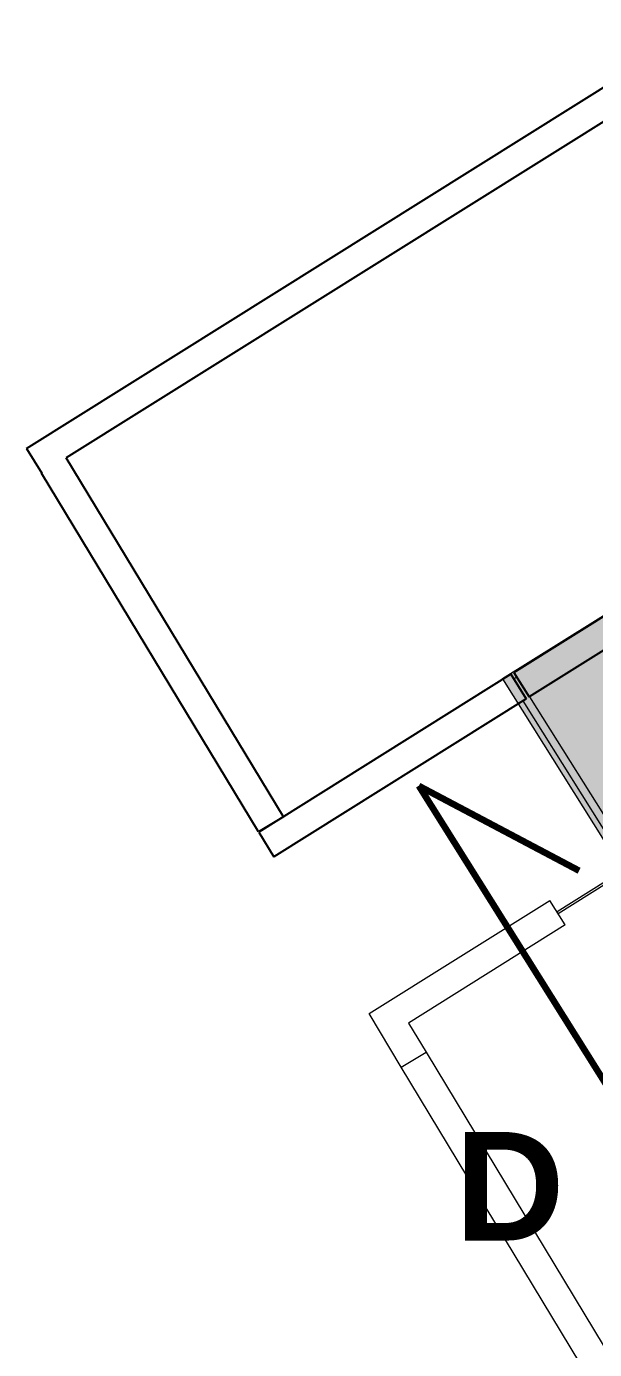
# Model space of a CAD drawing. Header units: millimetres. Extents: x 51291 to 245431, y -8645 to 72638.
# Drawn here: x 135931 to 141811, y 48648 to 62353 of the extents above; entities that cross this region are included whole.
import ezdxf

# ---------------------------------------------------------------- set-up
doc = ezdxf.new("R2010")
doc.units = ezdxf.units.MM
for name, color, linetype, lineweight in [('A-DETL-____-THIN', 9, 'Continuous', 9), ('A-DETL-GENF-OTLN', 9, 'Continuous', 9), ('A-FLOR-____-OTLN', 9, 'Continuous', 9), ('A-FLOR-HRAL-OTLN', 9, 'Continuous', 9), ('A-WALL-____-MCUT', 9, 'Continuous', 25), ('A-WALL-____-OTLN', 9, 'Continuous', 9), ('G-____-____-SYMB', 9, 'Continuous', 5)]:
    doc.layers.add(name, color=color, linetype=linetype, lineweight=lineweight)
doc.styles.add('Arial_B', font='arialbd.ttf', dxfattribs={"height": 1125})

# ---------------------------------------------------------------- blocks, each defined once
blk = doc.blocks.new('185-01_OBJEKT D_Central_rvt-3-schema rezu D_140_5400')
at = {"layer": 'A-FLOR-____-OTLN'}
for p, q in [((-41519, 55612), (-41549, 55594)), ((-41455, 55368), (-40439, 53746))]:
    blk.add_line(p, q, dxfattribs=at)
blk = doc.blocks.new('Railing - Railing-1833573-schema rezu D_140_5400')
at = {"layer": 'A-FLOR-HRAL-OTLN'}
for p, q in [((-40424, 53607), (-41102, 53182)), ((-41092, 53165), (-40414, 53590)), ((-40424, 53607), (-40414, 53590)), ((-41092, 53165), (-41102, 53182))]:
    blk.add_line(p, q, dxfattribs=at)
blk = doc.blocks.new('Section - Detail Number-933961-schema rezu D_140_5400')
at = {"layer": 'G-____-____-SYMB', "lineweight": 100}
for p, q in [((0, 5), (1.25, 2.835)), ((0, 0), (0, 5))]:
    blk.add_line(p, q, dxfattribs=at)

msp = doc.modelspace()

# ---------------------------------------------------------------- hatches: boundary and pattern name
at = {"layer": 'A-DETL-GENF-OTLN'}
h = msp.add_hatch(color=255, dxfattribs=at)
h.paths.add_polyline_path([(147466.6, 45042.7), (171282.5, 59956.3), (164669, 70504.4), (140861.3, 55590.9), (147455.3, 45060.8)])
h.paths.add_polyline_path([(144627.4, 50517.5), (144335.5, 50983.7), (144971.1, 51381.8), (145263, 50915.7), (144688.5, 50555.8)])
h.paths.add_polyline_path([(149153.1, 53794.7), (148834.6, 54303.2), (149215.9, 54542.1), (149534.4, 54033.6), (149163.9, 53801.4)])
h.paths.add_polyline_path([(149631.9, 54094.6), (149313.4, 54603.1), (149554.9, 54754.4), (149873.4, 54245.9), (149717.8, 54148.4)])
h.paths.add_polyline_path([(155289.2, 57655.8), (154978.7, 58151.6), (155487.3, 58470.1), (155797.8, 57974.4), (155399.1, 57724.6)])
h.paths.add_polyline_path([(151128.7, 57940.7), (150747.3, 58550.9), (152551.8, 59681.1), (152933.7, 59071.3), (151184.9, 57975.9)])
h.paths.add_polyline_path([(156009.7, 58107.1), (155699.2, 58602.9), (156207.8, 58921.4), (156518.3, 58425.7), (156070.8, 58145.3)])
h.paths.add_polyline_path([(154798.2, 60239.1), (154660.2, 60459.5), (157829.8, 62444.8), (157967.8, 62224.4), (155150, 60459.5)])
h.paths.add_polyline_path([(161950.1, 61810.1), (161631.6, 62318.6), (161873.1, 62469.9), (162191.6, 61961.4), (162011.1, 61848.4)])
h.paths.add_polyline_path([(162289, 62022.5), (161970.6, 62530.9), (162351.9, 62769.8), (162670.4, 62261.3), (162430.1, 62110.8)])
h.paths.add_polyline_path([(157722.7, 62109.4), (157778.4, 62126.5), (157818.1, 62169.1), (157831.1, 62225.8), (157814, 62281.5), (157771.4, 62321.2), (157714.6, 62334.2), (157659, 62317.1), (157619.3, 62274.5), (157606.2, 62217.8), (157623.3, 62162.1), (157666, 62122.4), (157693.5, 62112.2)])
h.paths.add_polyline_path([(157721.5, 62141.8), (157681.2, 62151.1), (157650.9, 62179.3), (157639.2, 62224.4), (157651.5, 62264.3), (157676.2, 62289.6), (157715.8, 62301.7), (157756.2, 62292.5), (157786.5, 62264.3), (157798.6, 62224.4), (157789.3, 62184.3), (157761.1, 62154), (157722.7, 62142)])
h.paths.add_polyline_path([(166966.5, 64492), (166648, 65000.5), (167283.7, 65398.6), (167602.2, 64890.2), (167222.6, 64652.4)])

# ---------------------------------------------------------------- linework, layer by layer
at = {"layer": 'A-DETL-____-THIN'}
for p, q in [((164674.9, 70508.1), (140859, 55594.5)), ((140859, 55594.5), (147466.6, 45042.7))]:
    msp.add_line(p, q, dxfattribs=at)
at = {"layer": 'A-FLOR-____-OTLN'}
msp.add_line((141138.1, 55410.3), (142146.4, 53800.5), dxfattribs=at)
at = {"layer": 'A-WALL-____-MCUT'}
for p, q in [((135930.7, 57981.8), (148930.2, 66124.5)), ((148835.2, 65711), (136340.3, 57884.4)), ((135930.7, 57981.8), (136090, 57727.5)), ((140975, 55662.1), (144864.8, 58097.9)), ((138590, 54165.9), (136340.3, 57884.4)), ((145024, 57843.7), (141134.2, 55407.8)), ((136090, 57727.5), (136086, 57725.1)), ((138333.4, 54010.6), (136086, 57725.1)), ((140944.9, 55643.3), (138334.5, 54008.7)), ((140944.9, 55643.3), (141104.2, 55389)), ((140975, 55662.1), (141134.2, 55407.8)), ((141104.2, 55389), (138489.9, 53752)), ((138590, 54165.9), (138333.4, 54010.6)), ((138334.5, 54008.7), (138489.9, 53752))]:
    msp.add_line(p, q, dxfattribs=at)
at = {"layer": 'A-WALL-____-OTLN'}
for p, q in [((139477, 52128.5), (141348.8, 53300.9)), ((141508, 53046.7), (141348.8, 53300.9)), ((141508, 53046.7), (139885.8, 52030.6)), ((139810.4, 51573.6), (139477, 52128.5)), ((139885.8, 52030.6), (140067.4, 51728.4)), ((139810.4, 51573.6), (140067.4, 51728.4)), ((139810.4, 51573.6), (140067.4, 51728.4)), ((140067.4, 51728.4), (146937.3, 40354.3)), ((146683, 40195), (139810.4, 51573.6))]:
    msp.add_line(p, q, dxfattribs=at)

# ---------------------------------------------------------------- block references
at = {"lineweight": 5}
msp.add_blockref('185-01_OBJEKT D_Central_rvt-3-schema rezu D_140_5400', (182525.4, 0), dxfattribs=at)
at = {"layer": 'A-FLOR-HRAL-OTLN'}
msp.add_blockref('Railing - Railing-1833573-schema rezu D_140_5400', (182525.4, 0), dxfattribs=at)
at = {"layer": 'G-____-____-SYMB', "lineweight": 100, "xscale": 749.9999999999995, "yscale": 749.9999999999995, "zscale": 749.9999999999995, "rotation": 32.06124947745506}
msp.add_blockref('Section - Detail Number-933961-schema rezu D_140_5400', (141982.1, 51310.6), dxfattribs=at)

# ---------------------------------------------------------------- texts
at = {"layer": 'G-____-____-SYMB', "insert": (140365.8, 50902.1), "char_height": 1125, "width": 1382.911, "attachment_point": 1, "style": 'Arial_B'}
msp.add_mtext('\\fArial|b1|i0|c0|p34|;D', dxfattribs=at)

doc.saveas('drawing.dxf')
